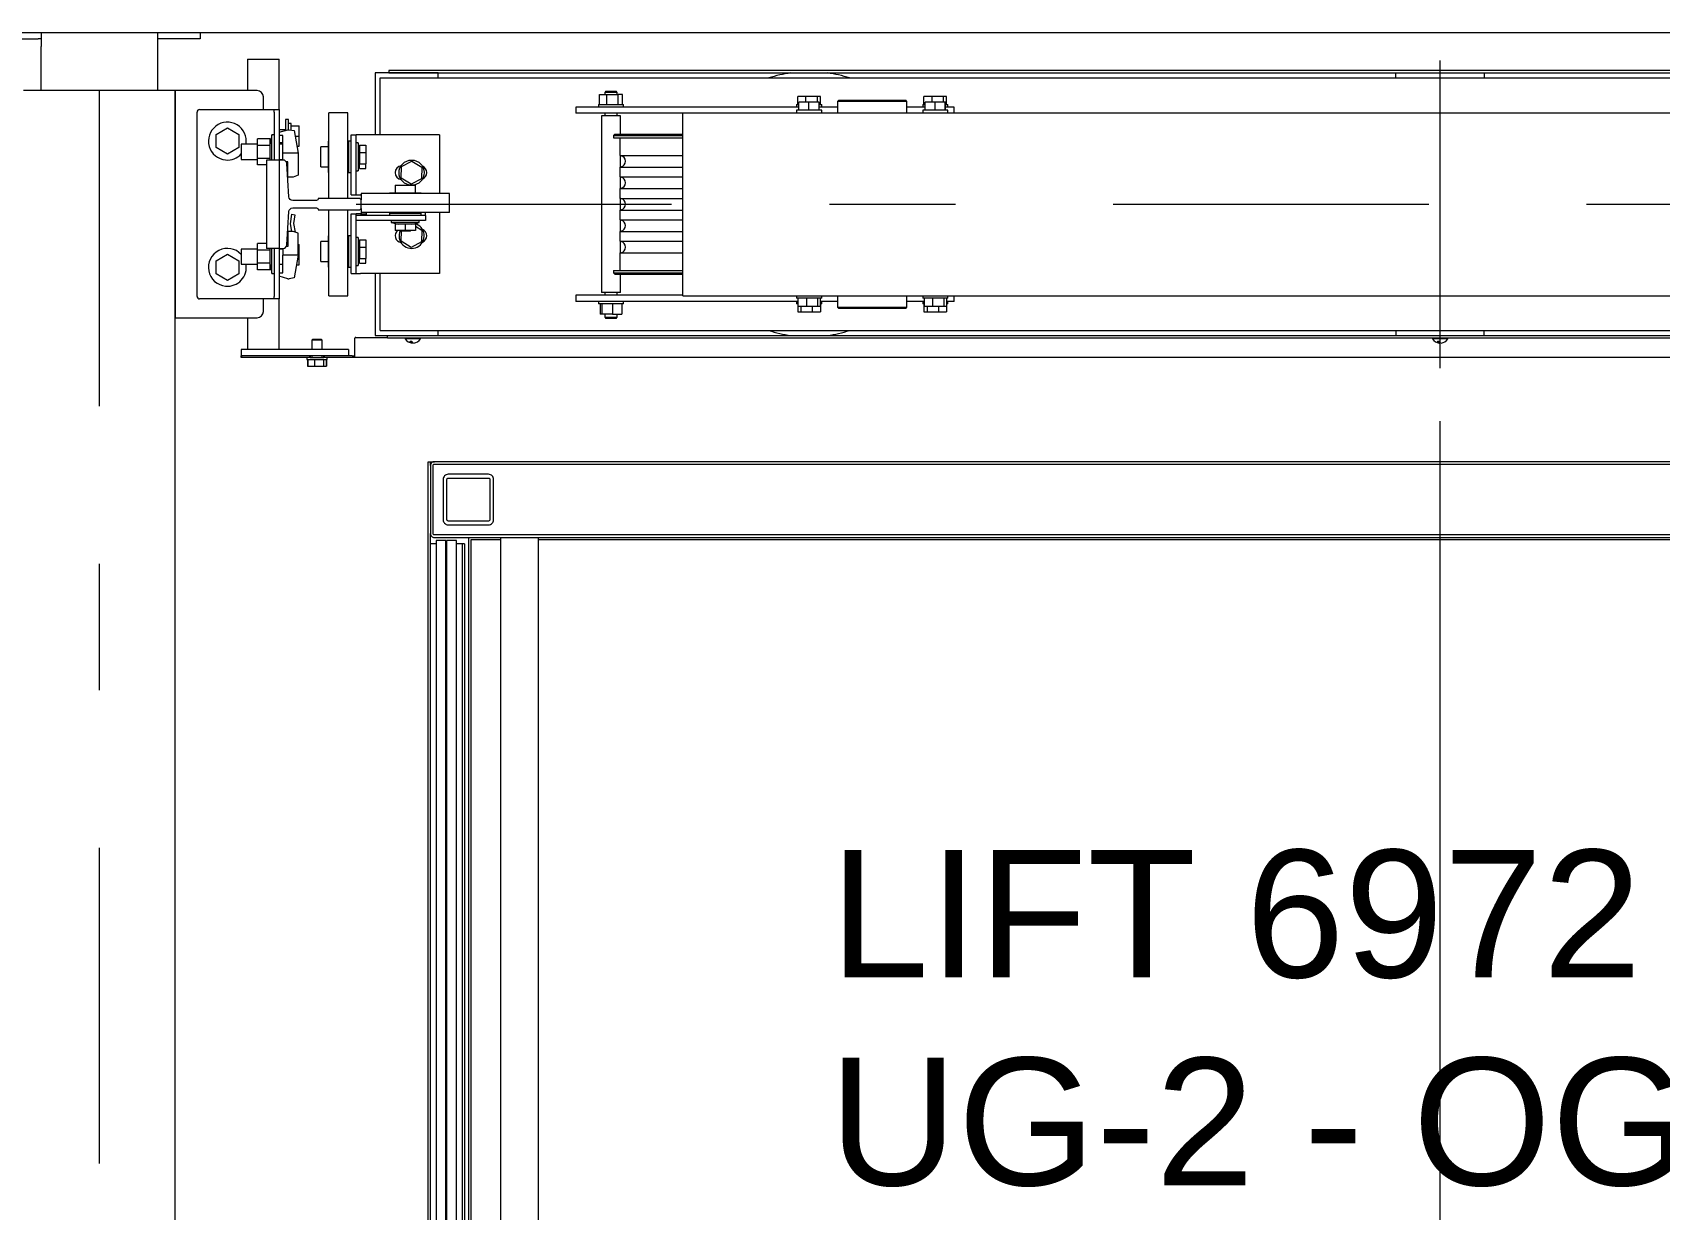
# Model space of a CAD drawing. Header units: millimetres. Extents: x -5 to 111, y -3 to 86.
# Drawn here: x 17.66 to 18.949, y 48.568 to 49.5 of the extents above; entities that cross this region are included whole.
import ezdxf

# ---------------------------------------------------------------- set-up
doc = ezdxf.new("R2010")
doc.units = ezdxf.units.MM
doc.linetypes.add('STRICHPUNKT2', pattern=[0.5, 0.25, -0.125, 0, -0.125])
for name, color, linetype, lineweight in [('A1------N-', 9, 'Continuous', 25), ('A1I6----E-', 3, 'Continuous', 25), ('A1Z21---E-', 210, 'Continuous', 18)]:
    doc.layers.add(name, color=color, linetype=linetype, lineweight=lineweight)
doc.styles.add('ARIAL', font='ARIAL.TTF')

# ---------------------------------------------------------------- blocks, each defined once
blk = doc.blocks.new('Gruppe-403')
at = {"layer": 'A1I6----E-', "linetype": 'Continuous', "lineweight": 9}
for p, q in [((-32.8274, 6.6164), (-32.8254, 6.6164)), ((-32.8274, 5.6114), (-32.8274, 6.6164)), ((-32.8254, 6.6164), (-32.8224, 6.6164)), ((-32.8254, 6.6134), (-32.8254, 6.6164)), ((-32.8254, 5.6114), (-32.8254, 6.5594)), ((-32.8224, 6.5514), (-32.8254, 6.5514)), ((-32.8209, 6.5514), (-32.8224, 6.5514)), ((-32.8034, 6.5514), (-32.8049, 6.5514)), ((-32.8004, 6.5514), (-32.8034, 6.5514)), ((-32.8004, 6.5514), (-32.8004, 5.6114)), ((-32.7984, 6.5514), (-32.8004, 6.5514)), ((-32.7984, 6.5514), (-32.7984, 5.6114))]:
    blk.add_line(p, q, dxfattribs=at)
for points in [[(-32.8209, 6.5539), (-32.8209, 4.2689), (-32.8132, 4.2689), (-32.8132, 6.5539)], [(-32.8049, 6.5539), (-32.8127, 6.5539), (-32.8127, 4.2689), (-32.8049, 4.2689)]]:
    blk.add_lwpolyline(points, close=True, dxfattribs=at)
blk = doc.blocks.new('Gruppe-404')
at = {"layer": 'A1I6----E-', "linetype": 'Continuous', "lineweight": 9}
for p, q in [((-32.7954, 6.5564), (-32.7954, 5.6114)), ((-32.7934, 6.5544), (-32.7934, 5.6114)), ((-32.7699, 6.5544), (-32.7934, 6.5544)), ((-31.3154, 6.5544), (-32.7399, 6.5544))]:
    blk.add_line(p, q, dxfattribs=at)
blk = doc.blocks.new('Gruppe-407')
at = {"layer": 'A1I6----E-', "linetype": 'Continuous', "lineweight": 9}
for p, q in [((-32.7699, 6.5564), (-32.7699, 5.6113)), ((-32.7399, 4.2764), (-32.7399, 6.5564))]:
    blk.add_line(p, q, dxfattribs=at)
blk = doc.blocks.new('Gruppe-408')
at = {"layer": 'A1I6----E-', "linetype": 'Continuous', "lineweight": 9, "flags": 128}
for points in [[(-32.8254, 6.5594, 0.414214), (-32.8224, 6.5564), (-31.2284, 6.5564, 0.414214), (-31.2254, 6.5594), (-31.2254, 6.6134, 0.414214), (-31.2284, 6.6164), (-32.8224, 6.6164, 0.414214), (-32.8254, 6.6134)], [(-31.2274, 6.5594, -0.414214), (-31.2284, 6.5584), (-32.8224, 6.5584, -0.414214), (-32.8234, 6.5594), (-32.8234, 6.6134, -0.414214), (-32.8224, 6.6144), (-31.2284, 6.6144, -0.414214), (-31.2274, 6.6134), (-31.2274, 6.5594)], [(-32.8154, 6.5704, 0.414214), (-32.8114, 6.5664), (-32.7794, 6.5664, 0.414214), (-32.7754, 6.5704), (-32.7754, 6.6024, 0.414214), (-32.7794, 6.6064), (-32.8114, 6.6064, 0.414214), (-32.8154, 6.6024)], [(-32.8124, 6.6024, -0.414214), (-32.8114, 6.6034), (-32.7794, 6.6034, -0.414214), (-32.7784, 6.6024), (-32.7784, 6.5704, -0.414214), (-32.7794, 6.5694), (-32.8114, 6.5694, -0.414214), (-32.8124, 6.5704), (-32.8124, 6.6024)]]:
    blk.add_lwpolyline(points, format="xyb", close=True, dxfattribs=at)
at = {"layer": 'A1I6----E-'}
for name in ['Gruppe-403', 'Gruppe-407', 'Gruppe-404']:
    blk.add_blockref(name, (0, 0), dxfattribs=at)
blk = doc.blocks.new('Gruppe-426')
at = {"layer": 'A1I6----E-', "linetype": 'Continuous', "lineweight": 9}
for p, q in [((-33.1654, 6.9514), (-33.1364, 6.9514)), ((-33.1339, 6.9514), (-33.1364, 6.9514)), ((-33.1339, 6.9564), (-33.1339, 6.9453)), ((-33.0419, 6.9564), (-33.0419, 6.9453)), ((-33.0394, 6.9514), (-33.0419, 6.9514)), ((-33.0104, 6.9514), (-33.0394, 6.9514)), ((-33.0079, 6.9514), (-33.0104, 6.9514)), ((-33.0079, 6.9564), (-33.0079, 6.9514)), ((-33.1339, 6.9104), (-33.1339, 6.9453)), ((-33.0419, 6.9453), (-33.0419, 6.9104)), ((-33.0279, 6.9104), (-33.1479, 6.9104)), ((-33.0279, 4.0876), (-33.0279, 6.9104))]:
    blk.add_line(p, q, dxfattribs=at)
at = {"layer": 'A1I6----E-', "linetype": 'STRICHPUNKT2', "lineweight": 9}
blk.add_line((-33.0879, 6.9104), (-33.0879, 4.0869), dxfattribs=at)
blk = doc.blocks.new('Gruppe-430')
at = {"layer": 'A1I6----E-', "linetype": 'Continuous', "lineweight": 9}
for p, q in [((-32.9704, 6.9354), (-32.9704, 6.9104)), ((-32.9704, 6.9354), (-32.9667, 6.9354)), ((-32.9667, 6.9354), (-32.9492, 6.9354)), ((-32.9492, 6.9354), (-32.9454, 6.9354)), ((-32.9454, 6.8954), (-32.9454, 6.9354)), ((-32.8194, 6.9244), (-32.8694, 6.9244)), ((-32.8694, 6.9244), (-32.8694, 6.8754)), ((-32.8584, 6.9264), (-32.8584, 6.9244)), ((-31.1924, 6.9264), (-32.8584, 6.9264)), ((-32.8584, 6.9244), (-31.1924, 6.9244)), ((-32.8194, 6.9204), (-32.8194, 6.9244)), ((-32.0604, 6.9204), (-32.0604, 6.9244)), ((-32.0604, 6.9244), (-31.9904, 6.9244)), ((-31.9904, 6.9244), (-31.9904, 6.9204)), ((-33.0279, 6.9104), (-33.0279, 6.7304)), ((-32.9629, 6.9104), (-33.0279, 6.9104)), ((-32.8654, 6.8754), (-32.8654, 6.9204)), ((-32.8654, 6.9204), (-31.1854, 6.9204)), ((-32.9579, 6.8954), (-32.9579, 6.9054)), ((-32.5335, 6.8974), (-32.7104, 6.8974)), ((-32.7104, 6.8974), (-32.7104, 6.8924)), ((-32.6924, 6.8994), (-32.6924, 6.8974)), ((-32.6924, 6.8994), (-32.6732, 6.8994)), ((-32.6916, 6.8994), (-32.6916, 6.9074)), ((-32.6916, 6.9074), (-32.6858, 6.9074)), ((-32.6864, 6.9099), (-32.6874, 6.9089)), ((-32.6874, 6.9089), (-32.6874, 6.9074)), ((-32.6774, 6.9089), (-32.6874, 6.9089)), ((-32.6864, 6.9099), (-32.6784, 6.9099)), ((-32.6858, 6.8994), (-32.6858, 6.9074)), ((-32.6858, 6.9074), (-32.6767, 6.9074)), ((-32.6774, 6.9089), (-32.6784, 6.9099)), ((-32.6774, 6.9074), (-32.6774, 6.9089)), ((-32.6767, 6.8994), (-32.6767, 6.9074)), ((-32.6733, 6.9074), (-32.6767, 6.9074)), ((-32.6733, 6.8994), (-32.6733, 6.9074)), ((-32.6732, 6.8994), (-32.6724, 6.8994)), ((-32.6724, 6.8974), (-32.6724, 6.8994)), ((-32.5354, 6.8994), (-32.5354, 6.8974)), ((-32.5354, 6.8994), (-32.5335, 6.8994)), ((-32.5344, 6.8994), (-32.5344, 6.9058)), ((-32.5279, 6.9058), (-32.5344, 6.9058)), ((-32.5335, 6.8949), (-32.5335, 6.9013)), ((-32.5256, 6.9013), (-32.5335, 6.9013)), ((-32.5279, 6.9013), (-32.5279, 6.9058)), ((-32.5189, 6.9058), (-32.5279, 6.9058)), ((-32.5256, 6.8949), (-32.5256, 6.9013)), ((-32.5175, 6.9013), (-32.5256, 6.9013)), ((-32.5189, 6.9013), (-32.5189, 6.9058)), ((-32.5165, 6.9058), (-32.5189, 6.9058)), ((-32.5175, 6.8949), (-32.5175, 6.9013)), ((-32.5174, 6.9013), (-32.5175, 6.9013)), ((-32.5174, 6.8949), (-32.5174, 6.9013)), ((-32.5174, 6.8994), (-32.5155, 6.8994)), ((-32.5029, 6.8974), (-32.5174, 6.8974)), ((-32.5165, 6.8994), (-32.5165, 6.9058)), ((-32.5155, 6.8994), (-32.5154, 6.8994)), ((-32.5154, 6.8974), (-32.5154, 6.8994)), ((-32.5019, 6.9029), (-32.5029, 6.9019)), ((-32.5029, 6.9019), (-32.5029, 6.8929)), ((-32.4479, 6.9019), (-32.5029, 6.9019)), ((-32.5019, 6.9029), (-32.4489, 6.9029)), ((-32.4479, 6.9019), (-32.4489, 6.9029)), ((-32.4479, 6.8929), (-32.4479, 6.9019)), ((-32.4335, 6.8974), (-32.4479, 6.8974)), ((-32.4354, 6.8994), (-32.4354, 6.8974)), ((-32.4354, 6.8994), (-32.4335, 6.8994)), ((-32.4344, 6.8994), (-32.4344, 6.9058)), ((-32.4279, 6.9058), (-32.4344, 6.9058)), ((-32.4335, 6.8949), (-32.4335, 6.9013)), ((-32.4256, 6.9013), (-32.4335, 6.9013)), ((-32.4279, 6.9013), (-32.4279, 6.9058)), ((-32.4189, 6.9058), (-32.4279, 6.9058)), ((-32.4256, 6.8949), (-32.4256, 6.9013)), ((-32.4175, 6.9013), (-32.4256, 6.9013)), ((-32.4189, 6.9013), (-32.4189, 6.9058)), ((-32.4165, 6.9058), (-32.4189, 6.9058)), ((-32.4175, 6.8949), (-32.4175, 6.9013)), ((-32.4174, 6.9013), (-32.4175, 6.9013)), ((-32.4174, 6.8949), (-32.4174, 6.9013)), ((-32.4174, 6.8994), (-32.4155, 6.8994)), ((-32.4104, 6.8974), (-32.4174, 6.8974)), ((-32.4165, 6.8994), (-32.4165, 6.9058)), ((-32.4155, 6.8994), (-32.4154, 6.8994)), ((-32.4154, 6.8974), (-32.4154, 6.8994)), ((-32.4104, 6.8929), (-32.4104, 6.8974)), ((-33.0104, 6.7474), (-33.0104, 6.8934)), ((-33.0084, 6.8954), (-32.9533, 6.8954)), ((-32.9533, 6.8954), (-32.9494, 6.8954)), ((-32.9494, 6.8934), (-32.9494, 6.8954)), ((-32.9494, 6.8954), (-32.9454, 6.8954)), ((-32.9494, 6.8934), (-32.9494, 6.8554)), ((-32.9454, 6.8954), (-32.9454, 6.8934)), ((-32.9454, 6.8934), (-32.9454, 6.8554)), ((-32.9404, 6.8874), (-32.9404, 6.8788)), ((-32.9379, 6.8874), (-32.9404, 6.8874)), ((-32.9379, 6.8794), (-32.9379, 6.8874)), ((-32.9359, 6.8844), (-32.9379, 6.8844)), ((-32.9359, 6.8791), (-32.9359, 6.8844)), ((-32.8909, 6.8929), (-32.9059, 6.8929)), ((-32.9059, 6.8249), (-32.9059, 6.8929)), ((-32.8909, 6.8249), (-32.8909, 6.8929)), ((-32.6254, 6.8924), (-32.7104, 6.8924)), ((-32.6899, 6.8904), (-32.6899, 6.7504)), ((-32.6895, 6.8904), (-32.6899, 6.8904)), ((-32.6749, 6.8904), (-32.6895, 6.8904)), ((-32.6874, 6.8924), (-32.6874, 6.8904)), ((-32.6774, 6.8904), (-32.6774, 6.8924)), ((-32.6749, 6.8759), (-32.6749, 6.8904)), ((-32.6254, 6.8883), (-32.6254, 6.8929)), ((-32.6254, 6.8929), (-31.4254, 6.8929)), ((-32.6254, 6.7524), (-32.6254, 6.8883)), ((-32.5354, 6.8949), (-32.5354, 6.8929)), ((-32.5302, 6.8949), (-32.5354, 6.8949)), ((-32.5154, 6.8949), (-32.5302, 6.8949)), ((-32.5154, 6.8929), (-32.5154, 6.8949)), ((-32.4354, 6.8949), (-32.4354, 6.8929)), ((-32.4302, 6.8949), (-32.4354, 6.8949)), ((-32.4154, 6.8949), (-32.4302, 6.8949)), ((-32.4154, 6.8929), (-32.4154, 6.8949)), ((-32.9954, 6.8756), (-32.9864, 6.8808)), ((-32.9954, 6.8652), (-32.9954, 6.8756)), ((-32.9864, 6.8808), (-32.9774, 6.8756)), ((-32.9774, 6.8756), (-32.9774, 6.8652)), ((-32.9525, 6.8723), (-32.9625, 6.8723)), ((-32.9625, 6.867), (-32.9625, 6.8723)), ((-32.9513, 6.8754), (-32.9525, 6.8681)), ((-32.9525, 6.867), (-32.9525, 6.8723)), ((-32.9494, 6.8754), (-32.9513, 6.8754)), ((-32.9513, 6.8554), (-32.9513, 6.8754)), ((-32.9404, 6.8794), (-32.9454, 6.8794)), ((-32.9454, 6.8774), (-32.9384, 6.8794)), ((-32.9424, 6.8749), (-32.9454, 6.8749)), ((-32.9424, 6.8609), (-32.9424, 6.8749)), ((-32.9384, 6.8794), (-32.9374, 6.8794)), ((-32.9374, 6.8794), (-32.9336, 6.8787)), ((-32.9359, 6.8824), (-32.9295, 6.8824)), ((-32.9336, 6.8787), (-32.9304, 6.8609)), ((-32.9328, 6.8744), (-32.9295, 6.8744)), ((-32.9295, 6.8744), (-32.9295, 6.8824)), ((-32.9295, 6.8664), (-32.9295, 6.8744)), ((-32.8884, 6.8754), (-32.8844, 6.8754)), ((-32.8884, 6.8279), (-32.8884, 6.8754)), ((-32.8844, 6.8279), (-32.8844, 6.8754)), ((-32.8808, 6.8754), (-32.8844, 6.8754)), ((-32.8184, 6.8754), (-32.8808, 6.8754)), ((-32.8184, 6.8754), (-32.8184, 6.8289)), ((-32.6794, 6.8759), (-32.6804, 6.8749)), ((-32.6804, 6.8749), (-32.6804, 6.8729)), ((-32.6804, 6.8749), (-32.6254, 6.8749)), ((-32.6804, 6.8729), (-32.6254, 6.8729)), ((-32.6794, 6.8759), (-32.6254, 6.8759)), ((-32.6754, 6.8729), (-32.6754, 6.859)), ((-32.9864, 6.86), (-32.9954, 6.8652)), ((-32.9774, 6.8652), (-32.9864, 6.86)), ((-32.9625, 6.8679), (-32.9754, 6.8679)), ((-32.9754, 6.8679), (-32.9754, 6.8559)), ((-32.9525, 6.867), (-32.9625, 6.867)), ((-32.9625, 6.8566), (-32.9625, 6.867)), ((-32.9525, 6.8566), (-32.9525, 6.867)), ((-32.9454, 6.8694), (-32.9424, 6.8694)), ((-32.9424, 6.8679), (-32.9454, 6.8679)), ((-32.9304, 6.8609), (-32.9424, 6.8609)), ((-32.9424, 6.8554), (-32.9424, 6.8609)), ((-32.9314, 6.8664), (-32.9295, 6.8664)), ((-32.9304, 6.8609), (-32.9304, 6.8434)), ((-32.9064, 6.8659), (-32.9124, 6.8659)), ((-32.9124, 6.8502), (-32.9124, 6.8659)), ((-32.9059, 6.8704), (-32.9064, 6.8704)), ((-32.9064, 6.8642), (-32.9064, 6.8704)), ((-32.9064, 6.8454), (-32.9064, 6.8642)), ((-32.8904, 6.8704), (-32.8909, 6.8704)), ((-32.8884, 6.8704), (-32.8904, 6.8704)), ((-32.8904, 6.8454), (-32.8904, 6.8704)), ((-32.8904, 6.8704), (-32.8904, 6.8454)), ((-32.8828, 6.869), (-32.8844, 6.869)), ((-32.8817, 6.863), (-32.8828, 6.869)), ((-32.8828, 6.869), (-32.8828, 6.8579)), ((-32.8817, 6.8671), (-32.8767, 6.8671)), ((-32.8817, 6.8671), (-32.8817, 6.8614)), ((-32.8817, 6.8614), (-32.8767, 6.8614)), ((-32.8817, 6.8614), (-32.8817, 6.8523)), ((-32.8767, 6.8671), (-32.8767, 6.8614)), ((-32.8764, 6.8621), (-32.8767, 6.8623)), ((-32.8767, 6.8614), (-32.8767, 6.8523)), ((-32.8764, 6.8537), (-32.8764, 6.8621)), ((-32.6754, 6.859), (-32.6747, 6.8588)), ((-32.6754, 6.859), (-32.6254, 6.859)), ((-32.6749, 6.8499), (-32.6749, 6.8589)), ((-32.9754, 6.8559), (-32.9625, 6.8559)), ((-32.9525, 6.8566), (-32.9625, 6.8566)), ((-32.9625, 6.8515), (-32.9625, 6.8566)), ((-32.9554, 6.8515), (-32.9625, 6.8515)), ((-32.9554, 6.8554), (-32.9554, 6.7854)), ((-32.9454, 6.8554), (-32.9554, 6.8554)), ((-32.9525, 6.8554), (-32.9525, 6.8566)), ((-32.9525, 6.8557), (-32.9525, 6.8554)), ((-32.9454, 6.8559), (-32.9424, 6.8559)), ((-32.9384, 6.8539), (-32.9397, 6.8539)), ((-32.9384, 6.8419), (-32.9384, 6.8539)), ((-32.9124, 6.8499), (-32.9124, 6.8502)), ((-32.9124, 6.8499), (-32.9064, 6.8499)), ((-32.8844, 6.8468), (-32.8828, 6.8468)), ((-32.8828, 6.8579), (-32.8828, 6.8468)), ((-32.8828, 6.8468), (-32.8817, 6.8528)), ((-32.8817, 6.8523), (-32.8767, 6.8523)), ((-32.8817, 6.8487), (-32.8817, 6.8523)), ((-32.8817, 6.8487), (-32.8767, 6.8487)), ((-32.8767, 6.8535), (-32.8764, 6.8537)), ((-32.8767, 6.8487), (-32.8767, 6.8523)), ((-32.8486, 6.841), (-32.8483, 6.8502)), ((-32.8483, 6.8502), (-32.8402, 6.8546)), ((-32.8402, 6.8546), (-32.8323, 6.8498)), ((-32.8323, 6.8498), (-32.8326, 6.8406)), ((-32.6747, 6.85), (-32.6754, 6.8498)), ((-32.6754, 6.8498), (-32.6754, 6.842)), ((-32.6754, 6.8498), (-32.6254, 6.8498)), ((-32.9344, 6.8419), (-32.9384, 6.8419)), ((-32.9304, 6.8434), (-32.9344, 6.8419)), ((-32.9064, 6.8454), (-32.9059, 6.8454)), ((-32.8909, 6.8454), (-32.8904, 6.8454)), ((-32.8904, 6.8454), (-32.8884, 6.8454)), ((-32.8534, 6.8354), (-32.8534, 6.8294)), ((-32.8534, 6.8354), (-32.8374, 6.8354)), ((-32.8407, 6.8362), (-32.8486, 6.841)), ((-32.8326, 6.8406), (-32.8407, 6.8362)), ((-32.8374, 6.8294), (-32.8374, 6.8354)), ((-32.6754, 6.842), (-32.6747, 6.8418)), ((-32.6754, 6.842), (-32.6254, 6.842)), ((-32.6747, 6.833), (-32.6754, 6.8328)), ((-32.6754, 6.8328), (-32.6754, 6.825)), ((-32.6754, 6.8328), (-32.6254, 6.8328)), ((-32.6749, 6.8329), (-32.6749, 6.8419)), ((-32.8884, 6.8279), (-32.8844, 6.8279)), ((-32.8844, 6.8279), (-32.8808, 6.8279)), ((-32.8804, 6.8279), (-32.8808, 6.8279)), ((-32.8804, 6.8289), (-32.8804, 6.8239)), ((-32.8104, 6.8289), (-32.8804, 6.8289)), ((-32.8579, 6.8294), (-32.8579, 6.8289)), ((-32.8579, 6.8294), (-32.8329, 6.8294)), ((-32.8329, 6.8289), (-32.8329, 6.8294)), ((-32.8104, 6.8139), (-32.8104, 6.8289)), ((-32.6754, 6.825), (-32.6747, 6.8248)), ((-32.6754, 6.825), (-32.6254, 6.825)), ((-32.6749, 6.8159), (-32.6749, 6.8249)), ((-32.9364, 6.8049), (-32.9354, 6.8124)), ((-32.9354, 6.8124), (-32.933, 6.8121)), ((-32.933, 6.8121), (-32.9339, 6.805)), ((-32.9059, 6.7479), (-32.9059, 6.8159)), ((-32.8909, 6.7479), (-32.8909, 6.8159)), ((-32.8884, 6.7654), (-32.8884, 6.8129)), ((-32.8884, 6.8129), (-32.8844, 6.8129)), ((-32.8844, 6.8114), (-32.8844, 6.8129)), ((-32.8808, 6.8129), (-32.8844, 6.8129)), ((-32.8844, 6.8074), (-32.8844, 6.8114)), ((-32.8489, 6.8114), (-32.8844, 6.8114)), ((-32.8294, 6.8074), (-32.8844, 6.8074)), ((-32.8844, 6.7654), (-32.8844, 6.8074)), ((-32.8808, 6.8129), (-32.8764, 6.8129)), ((-32.8804, 6.8169), (-32.8804, 6.8139)), ((-32.8804, 6.8139), (-32.8804, 6.8129)), ((-32.8104, 6.8139), (-32.8804, 6.8139)), ((-32.8764, 6.8139), (-32.8764, 6.8114)), ((-32.8579, 6.8139), (-32.8579, 6.8114)), ((-32.8502, 6.8134), (-32.8579, 6.8134)), ((-32.8579, 6.8134), (-32.8329, 6.8134)), ((-32.8566, 6.8074), (-32.8566, 6.8058)), ((-32.8329, 6.8134), (-32.8502, 6.8134)), ((-32.8419, 6.8114), (-32.8502, 6.8114)), ((-32.8294, 6.8114), (-32.8419, 6.8114)), ((-32.8343, 6.8058), (-32.8343, 6.8074)), ((-32.8329, 6.8134), (-32.8329, 6.8139)), ((-32.8329, 6.8114), (-32.8329, 6.8134)), ((-32.8294, 6.8114), (-32.8294, 6.8139)), ((-32.8294, 6.8114), (-32.8294, 6.8074)), ((-32.8184, 6.8139), (-32.8184, 6.7654)), ((-32.6747, 6.816), (-32.6754, 6.8158)), ((-32.6754, 6.8158), (-32.6754, 6.808)), ((-32.6754, 6.8158), (-32.6254, 6.8158)), ((-32.6754, 6.808), (-32.6747, 6.8078)), ((-32.6754, 6.808), (-32.6254, 6.808)), ((-32.6749, 6.7989), (-32.6749, 6.8079)), ((-32.9384, 6.7989), (-32.9384, 6.7869)), ((-32.9344, 6.7989), (-32.9384, 6.7989)), ((-32.9353, 6.7989), (-32.9364, 6.8049)), ((-32.9304, 6.7974), (-32.9344, 6.7989)), ((-32.9339, 6.805), (-32.9326, 6.7982)), ((-32.9304, 6.7799), (-32.9304, 6.7974)), ((-32.9059, 6.7954), (-32.9064, 6.7954)), ((-32.9064, 6.7704), (-32.9064, 6.7954)), ((-32.8904, 6.7954), (-32.8909, 6.7954)), ((-32.8884, 6.7954), (-32.8904, 6.7954)), ((-32.8904, 6.7704), (-32.8904, 6.7954)), ((-32.8904, 6.7954), (-32.8904, 6.7704)), ((-32.8828, 6.794), (-32.8844, 6.794)), ((-32.8817, 6.788), (-32.8828, 6.794)), ((-32.8828, 6.794), (-32.8828, 6.7829)), ((-32.8566, 6.8058), (-32.8505, 6.8046)), ((-32.8343, 6.8058), (-32.8566, 6.8058)), ((-32.8534, 6.8046), (-32.8534, 6.7996)), ((-32.8454, 6.8046), (-32.8534, 6.8046)), ((-32.8454, 6.7996), (-32.8534, 6.7996)), ((-32.8499, 6.7996), (-32.8496, 6.7994)), ((-32.8496, 6.7994), (-32.8413, 6.7994)), ((-32.8486, 6.791), (-32.8483, 6.7994)), ((-32.8454, 6.8046), (-32.8454, 6.7996)), ((-32.8374, 6.8046), (-32.8454, 6.8046)), ((-32.8374, 6.7996), (-32.8454, 6.7996)), ((-32.8413, 6.7994), (-32.841, 6.7996)), ((-32.8403, 6.8046), (-32.8343, 6.8058)), ((-32.8374, 6.8046), (-32.8374, 6.7996)), ((-32.8374, 6.8029), (-32.8323, 6.7998)), ((-32.8323, 6.7998), (-32.8326, 6.7906)), ((-32.6747, 6.799), (-32.6754, 6.7988)), ((-32.6754, 6.7988), (-32.6754, 6.791)), ((-32.6754, 6.7988), (-32.6254, 6.7988)), ((-32.9625, 6.7849), (-32.9754, 6.7849)), ((-32.9754, 6.7849), (-32.9754, 6.7789)), ((-32.9554, 6.7893), (-32.9625, 6.7893)), ((-32.9625, 6.784), (-32.9625, 6.7893)), ((-32.9525, 6.784), (-32.9625, 6.784)), ((-32.9625, 6.7736), (-32.9625, 6.784)), ((-32.9454, 6.7854), (-32.9554, 6.7854)), ((-32.9525, 6.7854), (-32.9525, 6.7851)), ((-32.9525, 6.784), (-32.9525, 6.7854)), ((-32.9525, 6.7736), (-32.9525, 6.784)), ((-32.9513, 6.7654), (-32.9513, 6.7854)), ((-32.9494, 6.7854), (-32.9494, 6.7474)), ((-32.9454, 6.7854), (-32.9454, 6.7474)), ((-32.9424, 6.7849), (-32.9454, 6.7849)), ((-32.9424, 6.7854), (-32.9424, 6.7799)), ((-32.9384, 6.7869), (-32.9397, 6.7869)), ((-32.9391, 6.7916), (-32.9384, 6.792)), ((-32.9304, 6.7884), (-32.9295, 6.7884)), ((-32.9295, 6.7804), (-32.9295, 6.7884)), ((-32.9064, 6.7909), (-32.9124, 6.7909)), ((-32.9124, 6.7749), (-32.9124, 6.7909)), ((-32.8828, 6.7829), (-32.8828, 6.7718)), ((-32.8817, 6.7921), (-32.8767, 6.7921)), ((-32.8817, 6.7921), (-32.8817, 6.7864)), ((-32.8817, 6.7864), (-32.8767, 6.7864)), ((-32.8817, 6.7864), (-32.8817, 6.7773)), ((-32.8767, 6.7921), (-32.8767, 6.7864)), ((-32.8764, 6.7871), (-32.8767, 6.7873)), ((-32.8767, 6.7864), (-32.8767, 6.7773)), ((-32.8764, 6.7787), (-32.8764, 6.7871)), ((-32.8407, 6.7862), (-32.8486, 6.791)), ((-32.8326, 6.7906), (-32.8407, 6.7862)), ((-32.6754, 6.791), (-32.6747, 6.7908)), ((-32.6754, 6.791), (-32.6254, 6.791)), ((-32.6747, 6.782), (-32.6754, 6.7818)), ((-32.6754, 6.7818), (-32.6754, 6.7679)), ((-32.6754, 6.7818), (-32.6254, 6.7818)), ((-32.6749, 6.7819), (-32.6749, 6.7909)), ((-32.9954, 6.7756), (-32.9864, 6.7808)), ((-32.9954, 6.7652), (-32.9954, 6.7756)), ((-32.9864, 6.7808), (-32.9774, 6.7756)), ((-32.9774, 6.7756), (-32.9774, 6.7652)), ((-32.9754, 6.7789), (-32.9754, 6.7729)), ((-32.9754, 6.7729), (-32.9625, 6.7729)), ((-32.9525, 6.7736), (-32.9625, 6.7736)), ((-32.9625, 6.7685), (-32.9625, 6.7736)), ((-32.9525, 6.7685), (-32.9625, 6.7685)), ((-32.9525, 6.7685), (-32.9525, 6.7736)), ((-32.9525, 6.7727), (-32.9513, 6.7654)), ((-32.9454, 6.7729), (-32.9424, 6.7729)), ((-32.9424, 6.7659), (-32.9424, 6.7799)), ((-32.9304, 6.7799), (-32.9424, 6.7799)), ((-32.9304, 6.7799), (-32.9336, 6.7621)), ((-32.9318, 6.7724), (-32.9295, 6.7724)), ((-32.9304, 6.7804), (-32.9295, 6.7804)), ((-32.9295, 6.7724), (-32.9295, 6.7804)), ((-32.9124, 6.7749), (-32.9064, 6.7749)), ((-32.9064, 6.7704), (-32.9059, 6.7704)), ((-32.8909, 6.7704), (-32.8904, 6.7704)), ((-32.8904, 6.7704), (-32.8884, 6.7704)), ((-32.8844, 6.7718), (-32.8828, 6.7718)), ((-32.8828, 6.7718), (-32.8817, 6.7778)), ((-32.8817, 6.7773), (-32.8767, 6.7773)), ((-32.8817, 6.7737), (-32.8817, 6.7773)), ((-32.8817, 6.7737), (-32.8767, 6.7737)), ((-32.8767, 6.7785), (-32.8764, 6.7787)), ((-32.8767, 6.7737), (-32.8767, 6.7773)), ((-32.9864, 6.76), (-32.9954, 6.7652)), ((-32.9774, 6.7652), (-32.9864, 6.76)), ((-32.9513, 6.7654), (-32.9494, 6.7654)), ((-32.9454, 6.7659), (-32.9424, 6.7659)), ((-32.9384, 6.7614), (-32.9454, 6.7634)), ((-32.9384, 6.7614), (-32.9374, 6.7614)), ((-32.9336, 6.7621), (-32.9374, 6.7614)), ((-32.8884, 6.7654), (-32.8844, 6.7654)), ((-32.8844, 6.7654), (-32.8808, 6.7654)), ((-32.8184, 6.7654), (-32.8808, 6.7654)), ((-32.8694, 6.7654), (-32.8694, 6.7164)), ((-32.8654, 6.7204), (-32.8654, 6.7654)), ((-32.6804, 6.7679), (-32.6804, 6.7659)), ((-32.6804, 6.7679), (-32.6254, 6.7679)), ((-32.6804, 6.7659), (-32.6794, 6.7649)), ((-32.6804, 6.7659), (-32.6254, 6.7659)), ((-32.6794, 6.7649), (-32.6254, 6.7649)), ((-32.6749, 6.7504), (-32.6749, 6.7649)), ((-32.9533, 6.7454), (-33.0084, 6.7454)), ((-32.9579, 6.7354), (-32.9579, 6.7454)), ((-32.9494, 6.7454), (-32.9533, 6.7454)), ((-32.9494, 6.7454), (-32.9494, 6.7474)), ((-32.9454, 6.7454), (-32.9494, 6.7454)), ((-32.9454, 6.7474), (-32.9454, 6.7454)), ((-32.9454, 6.7054), (-32.9454, 6.7454)), ((-32.9059, 6.7479), (-32.8909, 6.7479)), ((-32.6254, 6.7484), (-32.7104, 6.7484)), ((-32.7104, 6.7484), (-32.7104, 6.7434)), ((-32.5343, 6.7434), (-32.7104, 6.7434)), ((-32.6924, 6.7434), (-32.6924, 6.7414)), ((-32.6895, 6.7504), (-32.6899, 6.7504)), ((-32.6749, 6.7504), (-32.6895, 6.7504)), ((-32.6874, 6.7504), (-32.6874, 6.7484)), ((-32.6774, 6.7484), (-32.6774, 6.7504)), ((-32.6724, 6.7414), (-32.6724, 6.7434)), ((-32.6254, 6.7479), (-32.6254, 6.7524)), ((-32.6254, 6.7479), (-31.4254, 6.7479)), ((-32.5354, 6.7479), (-32.5354, 6.7459)), ((-32.5354, 6.7459), (-32.5354, 6.7459)), ((-32.5154, 6.7459), (-32.5354, 6.7459)), ((-32.5354, 6.7434), (-32.5354, 6.7414)), ((-32.5343, 6.7459), (-32.5343, 6.7395)), ((-32.5276, 6.7459), (-32.5276, 6.7395)), ((-32.5188, 6.7459), (-32.5188, 6.7395)), ((-32.5166, 6.7459), (-32.5166, 6.7395)), ((-32.5029, 6.7434), (-32.5166, 6.7434)), ((-32.5154, 6.7459), (-32.5154, 6.7479)), ((-32.5154, 6.7414), (-32.5154, 6.7434)), ((-32.5029, 6.7479), (-32.5029, 6.7389)), ((-32.4479, 6.7389), (-32.4479, 6.7479)), ((-32.4343, 6.7434), (-32.4479, 6.7434)), ((-32.4354, 6.7479), (-32.4354, 6.7459)), ((-32.4354, 6.7459), (-32.4354, 6.7459)), ((-32.4154, 6.7459), (-32.4354, 6.7459)), ((-32.4354, 6.7434), (-32.4354, 6.7414)), ((-32.4343, 6.7459), (-32.4343, 6.7395)), ((-32.4276, 6.7459), (-32.4276, 6.7395)), ((-32.4188, 6.7459), (-32.4188, 6.7395)), ((-32.4166, 6.7459), (-32.4166, 6.7395)), ((-32.4104, 6.7434), (-32.4166, 6.7434)), ((-32.4154, 6.7459), (-32.4154, 6.7479)), ((-32.4154, 6.7414), (-32.4154, 6.7434)), ((-32.4104, 6.7434), (-32.4104, 6.7479)), ((-33.0279, 6.7304), (-32.9629, 6.7304)), ((-32.9704, 6.7304), (-32.9704, 6.7054)), ((-32.6724, 6.7414), (-32.6924, 6.7414)), ((-32.691, 6.7414), (-32.691, 6.7334)), ((-32.6897, 6.7334), (-32.691, 6.7334)), ((-32.6897, 6.7414), (-32.6897, 6.7334)), ((-32.6811, 6.7334), (-32.6897, 6.7334)), ((-32.6874, 6.7334), (-32.6874, 6.7309)), ((-32.6874, 6.7309), (-32.6864, 6.7299)), ((-32.6874, 6.7309), (-32.6774, 6.7309)), ((-32.6784, 6.7299), (-32.6864, 6.7299)), ((-32.6811, 6.7414), (-32.6811, 6.7334)), ((-32.6811, 6.7334), (-32.6739, 6.7334)), ((-32.6784, 6.7299), (-32.6774, 6.7309)), ((-32.6774, 6.7309), (-32.6774, 6.7334)), ((-32.6739, 6.7414), (-32.6739, 6.7334)), ((-32.5354, 6.7414), (-32.5354, 6.7414)), ((-32.5344, 6.7414), (-32.5354, 6.7414)), ((-32.5344, 6.7414), (-32.5344, 6.735)), ((-32.5344, 6.735), (-32.532, 6.735)), ((-32.5343, 6.7395), (-32.5276, 6.7395)), ((-32.532, 6.7395), (-32.532, 6.735)), ((-32.532, 6.735), (-32.523, 6.735)), ((-32.5276, 6.7395), (-32.5188, 6.7395)), ((-32.523, 6.7395), (-32.523, 6.735)), ((-32.523, 6.735), (-32.5165, 6.735)), ((-32.5188, 6.7395), (-32.5166, 6.7395)), ((-32.5165, 6.7414), (-32.5165, 6.735)), ((-32.5154, 6.7414), (-32.5165, 6.7414)), ((-32.5029, 6.7389), (-32.5019, 6.7379)), ((-32.5029, 6.7389), (-32.4479, 6.7389)), ((-32.4489, 6.7379), (-32.5019, 6.7379)), ((-32.4489, 6.7379), (-32.4479, 6.7389)), ((-32.4354, 6.7414), (-32.4354, 6.7414)), ((-32.4344, 6.7414), (-32.4354, 6.7414)), ((-32.4344, 6.7414), (-32.4344, 6.735)), ((-32.4344, 6.735), (-32.432, 6.735)), ((-32.4343, 6.7395), (-32.4276, 6.7395)), ((-32.432, 6.7395), (-32.432, 6.735)), ((-32.432, 6.735), (-32.423, 6.735)), ((-32.4276, 6.7395), (-32.4188, 6.7395)), ((-32.423, 6.7395), (-32.423, 6.735)), ((-32.423, 6.735), (-32.4165, 6.735)), ((-32.4188, 6.7395), (-32.4166, 6.7395)), ((-32.4165, 6.7414), (-32.4165, 6.735)), ((-32.4154, 6.7414), (-32.4165, 6.7414)), ((-32.8654, 6.7204), (-31.1854, 6.7204)), ((-32.8194, 6.7164), (-32.8194, 6.7204)), ((-32.0604, 6.7204), (-32.0604, 6.7164)), ((-31.9904, 6.7164), (-31.9904, 6.7204)), ((-32.8904, 6.7054), (-32.9754, 6.7054)), ((-32.9754, 6.7054), (-32.9754, 6.7004)), ((-32.9188, 6.7133), (-32.9194, 6.7126)), ((-32.9194, 6.7126), (-32.9194, 6.7054)), ((-32.9144, 6.7126), (-32.9194, 6.7126)), ((-32.9146, 6.7133), (-32.9188, 6.7133)), ((-32.9121, 6.7133), (-32.9146, 6.7133)), ((-32.9114, 6.7126), (-32.9144, 6.7126)), ((-32.9114, 6.7126), (-32.9121, 6.7133)), ((-32.9114, 6.7054), (-32.9114, 6.7126)), ((-32.8904, 6.7054), (-32.8904, 6.7004)), ((-32.8854, 6.7022), (-32.8854, 6.7142)), ((-32.8847, 6.7149), (-32.8594, 6.7149)), ((-32.8694, 6.7164), (-32.8194, 6.7164)), ((-32.8594, 6.7144), (-32.8594, 6.7164)), ((-32.8594, 6.7164), (-31.1914, 6.7164)), ((-32.8594, 6.7144), (-31.1914, 6.7144)), ((-32.8454, 6.7144), (-32.8454, 6.7137)), ((-32.8414, 6.7137), (-32.8454, 6.7137)), ((-32.8415, 6.7119), (-32.8403, 6.7119)), ((-32.8334, 6.7137), (-32.8414, 6.7137)), ((-32.8334, 6.7137), (-32.8334, 6.7144)), ((-32.0604, 6.7164), (-31.9904, 6.7164)), ((-32.0314, 6.7144), (-32.0314, 6.7137)), ((-32.0274, 6.7137), (-32.0314, 6.7137)), ((-32.0275, 6.7119), (-32.0263, 6.7119)), ((-32.0194, 6.7137), (-32.0274, 6.7137)), ((-32.0194, 6.7137), (-32.0194, 6.7144)), ((-32.8904, 6.7004), (-32.9754, 6.7004)), ((-32.9754, 6.6989), (-32.9754, 6.7004)), ((-32.9754, 6.7004), (-32.9747, 6.7004)), ((-32.9747, 6.6989), (-32.9754, 6.6989)), ((-32.9216, 6.7004), (-32.9747, 6.7004)), ((-32.9216, 6.6989), (-32.9747, 6.6989)), ((-32.9234, 6.6989), (-32.9234, 6.6973)), ((-32.9234, 6.6973), (-32.9074, 6.6973)), ((-32.9229, 6.6973), (-32.9229, 6.692)), ((-32.9229, 6.692), (-32.9227, 6.692)), ((-32.9227, 6.6973), (-32.9227, 6.692)), ((-32.9227, 6.692), (-32.9174, 6.692)), ((-32.9216, 6.7004), (-32.9209, 6.7004)), ((-32.9209, 6.6989), (-32.9216, 6.6989)), ((-32.9209, 6.7004), (-32.9209, 6.6989)), ((-32.9209, 6.6989), (-32.9099, 6.6989)), ((-32.9194, 6.7004), (-32.9194, 6.6989)), ((-32.9174, 6.6973), (-32.9174, 6.692)), ((-32.9174, 6.692), (-32.9102, 6.692)), ((-32.9114, 6.6989), (-32.9114, 6.7004)), ((-32.9102, 6.6973), (-32.9102, 6.692)), ((-32.9102, 6.692), (-32.9082, 6.692)), ((-32.9099, 6.6989), (-32.9099, 6.7004)), ((-32.9099, 6.7004), (-32.9092, 6.7004)), ((-32.9092, 6.6989), (-32.9099, 6.6989)), ((-32.8876, 6.7004), (-32.9092, 6.7004)), ((-32.8876, 6.6989), (-32.9092, 6.6989)), ((-32.9082, 6.6973), (-32.9082, 6.692)), ((-32.9082, 6.692), (-32.9079, 6.692)), ((-32.9079, 6.6973), (-32.9079, 6.692)), ((-32.9074, 6.6973), (-32.9074, 6.6989)), ((-32.8876, 6.7004), (-32.8869, 6.7004)), ((-32.8869, 6.6989), (-32.8876, 6.6989)), ((-32.8869, 6.7004), (-32.8869, 6.6989)), ((-32.8869, 6.7004), (-32.8862, 6.7004)), ((-32.8862, 6.6989), (-32.8869, 6.6989)), ((-32.8861, 6.7004), (-32.8862, 6.7004)), ((-32.8862, 6.6989), (-32.8861, 6.6989)), ((-32.8861, 6.7004), (-32.8854, 6.7004)), ((-32.8854, 6.6989), (-32.8861, 6.6989)), ((-32.8854, 6.6989), (-32.8854, 6.7022)), ((-31.1654, 6.6989), (-32.8854, 6.6989))]:
    blk.add_line(p, q, dxfattribs=at)
at = {"layer": 'A1I6----E-', "linetype": 'Continuous', "lineweight": 9, "flags": 128}
blk.add_lwpolyline([(-32.9376, 6.8146, -0.396047), (-32.9346, 6.8174), (-32.9159, 6.8174, -0.414214), (-32.9144, 6.8159), (-32.8814, 6.8159), (-32.8804, 6.8169), (-32.8804, 6.8239), (-32.8814, 6.8249), (-32.9144, 6.8249, -0.414214), (-32.9159, 6.8234), (-32.9346, 6.8234, -0.396047), (-32.9376, 6.8262), (-32.9393, 6.8526, 0.396047), (-32.9423, 6.8554), (-32.9454, 6.8554), (-32.9454, 6.7854), (-32.9423, 6.7854, 0.396047), (-32.9393, 6.7882)], format="xyb", close=True, dxfattribs=at)
at = {"layer": 'A1I6----E-', "linetype": 'Continuous', "lineweight": 9}
for points in [[(-32.8394, 6.7107), (-32.8397, 6.7105), (-32.8401, 6.7104), (-32.8404, 6.7105), (-32.8408, 6.7108), (-32.8412, 6.7113), (-32.8415, 6.7119)], [(-32.8403, 6.7119), (-32.8399, 6.7113), (-32.8396, 6.7108), (-32.8392, 6.7105), (-32.8388, 6.7104), (-32.8388, 6.7104)], [(-32.0254, 6.7107), (-32.0257, 6.7105), (-32.0261, 6.7104), (-32.0264, 6.7105), (-32.0268, 6.7108), (-32.0272, 6.7113), (-32.0275, 6.7119)], [(-32.0263, 6.7119), (-32.0259, 6.7113), (-32.0256, 6.7108), (-32.0252, 6.7105), (-32.0248, 6.7104), (-32.0248, 6.7104)]]:
    blk.add_lwpolyline(points, dxfattribs=at)
blk.add_circle((-32.8404, 6.8454), 0.01, dxfattribs=at)
for centre, radius, start, end in [((-32.5254, 6.8204), 0.105, 97.9139, 107.7528), ((-32.5254, 6.8204), 0.105, 72.2472, 82.0861), ((-32.9629, 6.9054), 0.005, 0, 90), ((-33.0084, 6.8934), 0.002, 90, 180), ((-32.9864, 6.8704), 0.015, 350.4059, 264.8037), ((-32.9864, 6.8704), 0.015, 264.8037, 317.1771), ((-32.6754, 6.8544), 0.0045, 280, 80), ((-32.8479, 6.8454), 0.0055, 99.418, 260.582), ((-32.8339, 6.8454), 0.0055, 292.6199, 67.3801), ((-32.6754, 6.8374), 0.0045, 280, 80), ((-32.6754, 6.8204), 0.0045, 280, 80), ((-32.6754, 6.8034), 0.0045, 280, 80), ((-32.8479, 6.7954), 0.0055, 129.4006, 260.582), ((-32.8404, 6.7954), 0.01, 156.4218, 296.0557), ((-32.8404, 6.7954), 0.01, 296.0557, 75.7185), ((-32.8339, 6.7954), 0.0055, 292.6198, 67.3802), ((-32.9864, 6.7704), 0.015, 42.8229, 264.8037), ((-32.6754, 6.7864), 0.0045, 280, 80), ((-32.9864, 6.7704), 0.015, 264.8037, 9.5941), ((-33.0084, 6.7474), 0.002, 180, 270), ((-32.9629, 6.7354), 0.005, 270, 0), ((-32.5254, 6.8204), 0.105, 252.2472, 262.0861), ((-32.5254, 6.8204), 0.105, 277.9139, 287.7528), ((-32.8847, 6.7142), 0.0007, 90, 180), ((-32.8394, 6.7175), 0.00712, 212.5881, 264.4517), ((-32.8394, 6.7175), 0.00712, 275.5483, 327.4119), ((-32.0254, 6.7175), 0.00712, 212.5881, 264.4517), ((-32.0254, 6.7175), 0.00712, 275.5483, 327.4119)]:
    blk.add_arc(centre, radius, start, end, dxfattribs=at)
blk = doc.blocks.new('2011.DM.04.062V', base_point=(15.483, 49.5))
at = {"layer": 'A1Z21---E-'}
blk.add_lwpolyline([(15.483, 49.5), (22.05, 49.5), (22.05, 46.54), (15.483, 46.54)], close=True, dxfattribs=at)
at = {"layer": 'A1Z21---E-', "style": 'ARIAL', "flags": 1}
blk.add_attdef('C_NUMBER', (15.483, 49.5), '', height=10, dxfattribs=at)

msp = doc.modelspace()

# ---------------------------------------------------------------- linework, layer by layer
at = {"layer": 'A1I6----E-', "linetype": 'STRICHPUNKT2', "lineweight": 9}
for p, q in [((18.775, 49.2342), (18.775, 49.4779)), ((17.916, 49.364), (19.634, 49.364))]:
    msp.add_line(p, q, dxfattribs=at)
at = {"layer": 'A1I6----E-', "lineweight": 9}
msp.add_line((18.775, 46.5182), (18.775, 49.1922), dxfattribs=at)

# ---------------------------------------------------------------- block references
at = {"layer": 'A1I6----E-'}
for name in ['Gruppe-426', 'Gruppe-430', 'Gruppe-408']:
    msp.add_blockref(name, (50.8004, 42.5436), dxfattribs=at)
at = {"layer": 'A1Z21---E-'}
msp.add_blockref('2011.DM.04.062V', (15.483, 49.5), dxfattribs=at)

# ---------------------------------------------------------------- texts
at = {"layer": 'A1------N-', "style": 'ARIAL'}
for s, height, p in [('LIFT 6972', 0.10102, (18.2915, 48.7514)), ('UG-2 - OG 6', 0.101016, (18.2907, 48.5867))]:
    msp.add_text(s, height=height, rotation=360, dxfattribs=at).set_placement(p)

doc.saveas('drawing.dxf')
